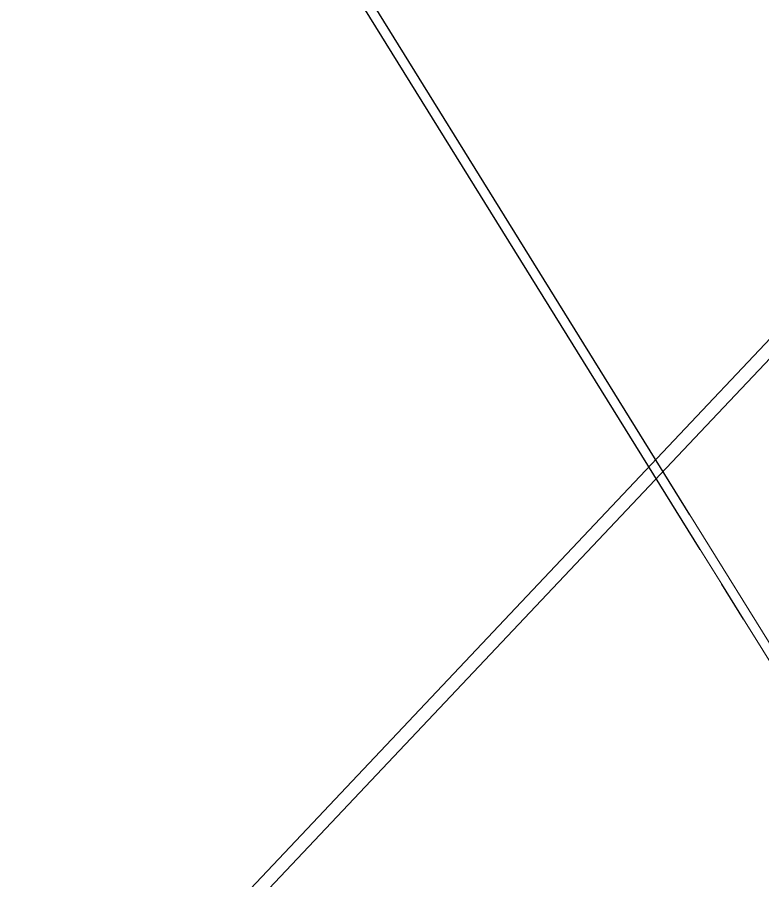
# Model space of a CAD drawing. Header units: millimetres. Extents: x -11795 to 47768, y 22971 to 65021.
# Drawn here: x 18128.7 to 18491.8, y 39193.2 to 39613.6 of the extents above; entities that cross this region are included whole.
import ezdxf

# ---------------------------------------------------------------- set-up
doc = ezdxf.new("R2010")
doc.units = ezdxf.units.MM
doc.linetypes.add('HIDDEN_50', pattern=[225, 150, -75])
doc.layers.add('PROFILE_HIDDEN', color=9, linetype='HIDDEN_50', lineweight=18)
doc.layers.add('PROFILE_VISIBLE', color=4, linetype='Continuous', lineweight=25)

msp = doc.modelspace()

# ---------------------------------------------------------------- linework, layer by layer
at = {"layer": 'PROFILE_HIDDEN'}
for p, q in [((18464.15, 39414.68), (18580.71, 39538.06)), ((18442.86, 39401.63), (18538.99, 39503.36)), ((18511.54, 39282.26), (18456.29, 39371.36)), ((18471.85, 39337.59), (18461.32, 39354.56)), ((18506.06, 39282.47), (18482.37, 39320.63))]:
    msp.add_line(p, q, dxfattribs=at)
at = {"layer": 'PROFILE_VISIBLE'}
for p, q in [((18461.32, 39354.56), (17132.23, 41495.95)), ((18456.29, 39371.36), (17424.94, 41034.51)), ((17250.56, 38130.06), (18464.15, 39414.68)), ((17127.89, 38010.17), (18442.86, 39401.63)), ((18482.37, 39320.63), (18471.85, 39337.59))]:
    msp.add_line(p, q, dxfattribs=at)

doc.saveas('drawing.dxf')
